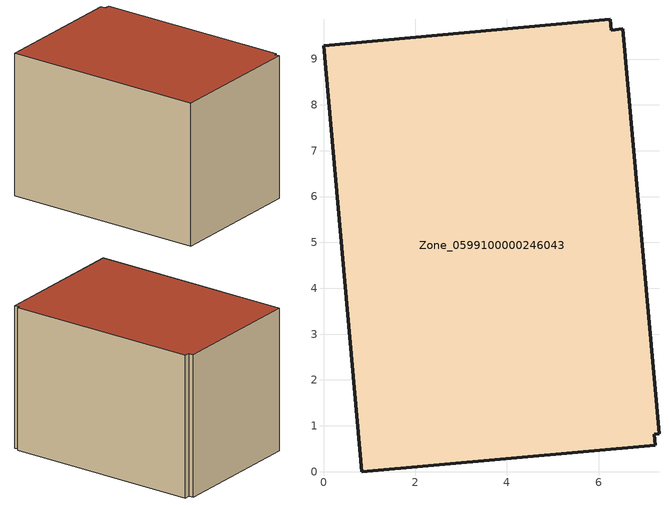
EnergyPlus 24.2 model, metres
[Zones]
Zone_0599100000246043
 floor ground (C_G): 6.53,9.66 7.32,0.82 7.21,0.82 7.24,0.58 0.83,0 0,9.29 6.26,9.87 6.28,9.63 z0
 wall outside (C_F): 0.83,0 7.24,0.58 7.21,0.82 7.32,0.82 6.53,9.66 6.28,9.63 6.26,9.87 0,9.29 0.83,0 z0:6.63
 roof outside (C_R): 7.32,0.82 6.53,9.66 6.28,9.63 6.26,9.87 0,9.29 0.83,0 7.24,0.58 7.21,0.82 z6.63
[BUILDING]
Pand.0599100000246043: North Axis=0; Terrain=City; Loads Convergence Tolerance Value=0.04; Temperature Convergence Tolerance Value=0.4; Solar Distribution=FullExterior; Maximum Number of Warmup Days=25; Minimum Number of Warmup Days=1
[Site:Location]
Rotterdam.The.Hague.AP_ZH_NLD Design_Conditions: Latitude=51.96; Longitude=4.45; Time Zone=1; Elevation=-4.5
[SITE:GROUNDTEMPERATURE:BUILDINGSURFACE]
18, 18, 18, 18, 18, 18, 18, 18, 18, 18, 18, 18
[MATERIAL] Thermal Absorptance=0.9; Solar Absorptance=0.7; Visible Absorptance=0.7
Name | Roughness | Thickness | Conductivity | Density | Specific Heat
G.TC.1946-1964 | MediumSmooth | 0.15 | 1 | 540 | 1210
F.TC.1946-1964 | Rough | 0.3 | 0.857143 | 1920 | 840
R.TC.1946-1964 | MediumRough | 0.2 | 0.235294 | 1500 | 1000
[CONSTRUCTION]
C_G: G.TC.1946-1964
C_F: F.TC.1946-1964
C_R: R.TC.1946-1964
[ZONE]
Zone_0599100000246043: Type=1; Multiplier=1; Ceiling Height=Autocalculate; Volume=Autocalculate; Floor Area=autocalculate; Part of Total Floor Area=Yes
[ZONEINFILTRATION:DESIGNFLOWRATE]
Infil_Zone_0599100000246043: Zone or ZoneList or Space or SpaceList=Zone_0599100000246043; Schedule=AlwaysOn; Design Flow Rate Calculation Method=Flow/Area; Flow Rate per Floor Area=0.003; Constant Term Coefficient=1; Temperature Term Coefficient=0; Velocity Term Coefficient=0; Velocity Squared Term Coefficient=0
[HVACTEMPLATE:ZONE:IDEALLOADSAIRSYSTEM]
Zone_0599100000246043: Maximum Heating Supply Air Temperature=50; Minimum Cooling Supply Air Temperature=13; Maximum Heating Supply Air Humidity Ratio=0.0156; Minimum Cooling Supply Air Humidity Ratio=0.0077; Heating Limit=NoLimit; Cooling Limit=NoLimit; Dehumidification Control Type=ConstantSensibleHeatRatio; Cooling Sensible Heat Ratio=0.7; Dehumidification Setpoint=60; Humidification Control Type=None; Humidification Setpoint=30; Outdoor Air Method=None; Outdoor Air Flow Rate per Person=0.00944; Outdoor Air Flow Rate per Zone Floor Area=0; Outdoor Air Flow Rate per Zone=0; Demand Controlled Ventilation Type=None; Outdoor Air Economizer Type=NoEconomizer; Heat Recovery Type=None; Sensible Heat Recovery Effectiveness=0.7; Latent Heat Recovery Effectiveness=0.65
[ZONECONTROL:THERMOSTAT]
ThermostatControl_Zone_0599100000246043: Zone or ZoneList=Zone_0599100000246043; Control Type Schedule=DualSetpointControlType; Control 1=Thermostat_Zone_0599100000246043; Temperature Difference Between Cutout And Setpoint=0
[THERMOSTATSETPOINT:DUALSETPOINT]
Thermostat_Zone_0599100000246043: Heating Setpoint Temperature Schedule=HeatingSetpoint_Zone_0599100000246043; Cooling Setpoint Temperature Schedule=CoolingSetpoint_Zone_0599100000246043
[SCHEDULE:COMPACT]
HeatingSetpoint_Zone_0599100000246043: Through: 12/31, For: AllDays, Until: 24:00, 21
CoolingSetpoint_Zone_0599100000246043: Through: 12/31, For: AllDays, Until: 24:00, 24
DualSetpointControlType: Through: 12/31, For: AllDays, Until: 24:00, 4
AlwaysOn: Through: 12/31, For: AllDays, Until: 24:00, 1
